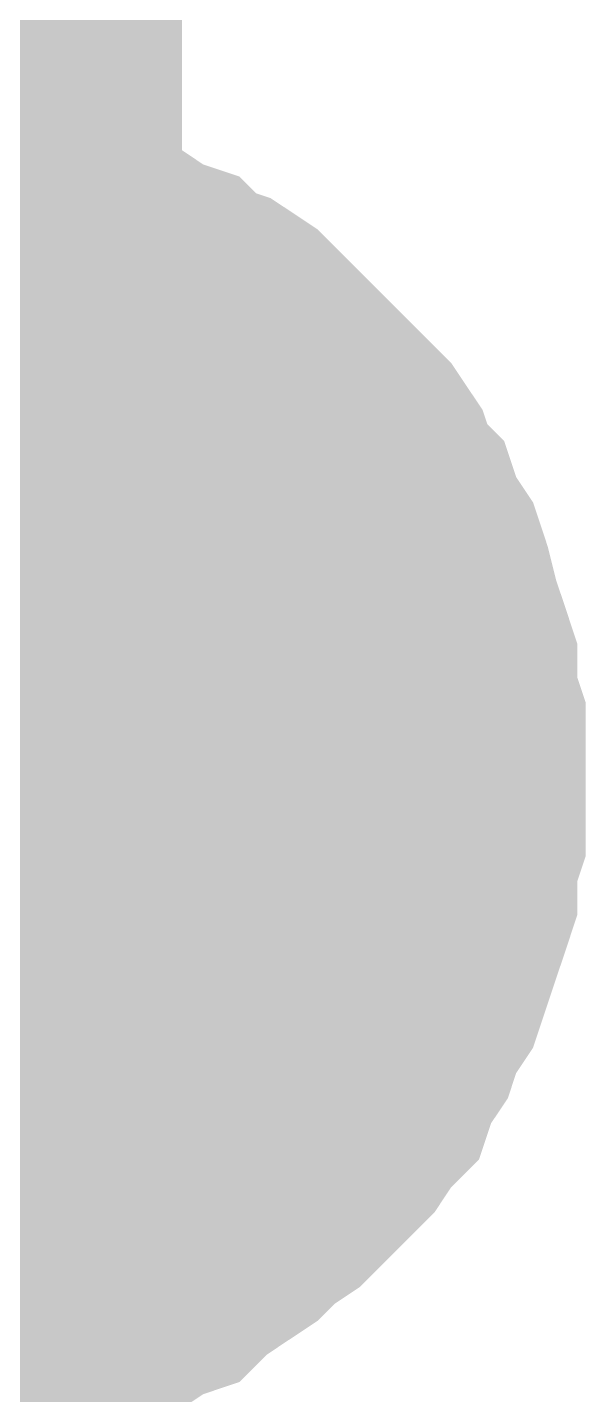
# Model space of a CAD drawing. Header units: inches. Extents: x 0 to 841, y 0 to 594.
# Drawn here: x 285.181 to 285.925, y 396.672 to 398.497 of the extents above; entities that cross this region are included whole.
import ezdxf

# ---------------------------------------------------------------- set-up
doc = ezdxf.new("R2010")
doc.units = ezdxf.units.IN
doc.layers.add('Sheet', color=255, linetype='Continuous')

msp = doc.modelspace()

# ---------------------------------------------------------------- linework, layer by layer
at = {"layer": 'Sheet'}
for points in [[(285.012, 407.4991, 0.7493, 0.7493, 0), (285.012, 397.4935, 0.7493, 0.7493, 0), (285.012, 392.4964, 0.7493, 0.7493, 0), (285.012, 392.4964, 0.7493, 0.7493, 0)], [(285.012, 398.2571, 0.2997, 0.2997, 0), (285.057, 398.2571, 0.2997, 0.2997, 0), (285.0906, 398.2571, 0.2997, 0.2997, 0), (285.1243, 398.2459, 0.2997, 0.2997, 0), (285.1692, 398.2459, 0.2997, 0.2997, 0), (285.2029, 398.2347, 0.2997, 0.2997, 0), (285.2366, 398.2235, 0.2997, 0.2997, 0), (285.2815, 398.2122, 0.2997, 0.2997, 0), (285.3152, 398.201, 0.2997, 0.2997, 0), (285.3489, 398.1785, 0.2997, 0.2997, 0), (285.3826, 398.1673, 0.2997, 0.2997, 0), (285.4051, 398.1449, 0.2997, 0.2997, 0), (285.4387, 398.1336, 0.2997, 0.2997, 0), (285.4724, 398.1112, 0.2997, 0.2997, 0), (285.4949, 398.0887, 0.2997, 0.2997, 0), (285.5286, 398.055, 0.2997, 0.2997, 0), (285.551, 398.0326, 0.2997, 0.2997, 0), (285.5735, 398.0101, 0.2997, 0.2997, 0), (285.6072, 397.9764, 0.2997, 0.2997, 0), (285.6296, 397.9539, 0.2997, 0.2997, 0), (285.6521, 397.9203, 0.2997, 0.2997, 0), (285.6633, 397.8866, 0.2997, 0.2997, 0), (285.6858, 397.8641, 0.2997, 0.2997, 0), (285.697, 397.8304, 0.2997, 0.2997, 0), (285.7195, 397.7967, 0.2997, 0.2997, 0), (285.7307, 397.763, 0.2997, 0.2997, 0), (285.7419, 397.7181, 0.2997, 0.2997, 0), (285.7532, 397.6844, 0.2997, 0.2997, 0), (285.7644, 397.6507, 0.2997, 0.2997, 0), (285.7644, 397.6058, 0.2997, 0.2997, 0), (285.7756, 397.5721, 0.2997, 0.2997, 0), (285.7756, 397.5385, 0.2997, 0.2997, 0), (285.7756, 397.4935, 0.2997, 0.2997, 0)], [(285.012, 398.2571, 0.2997, 0.2997, 0), (285.057, 398.2571, 0.2997, 0.2997, 0), (285.0906, 398.2571, 0.2997, 0.2997, 0), (285.1243, 398.2459, 0.2997, 0.2997, 0), (285.1692, 398.2459, 0.2997, 0.2997, 0), (285.2029, 398.2347, 0.2997, 0.2997, 0), (285.2366, 398.2235, 0.2997, 0.2997, 0), (285.2815, 398.2122, 0.2997, 0.2997, 0), (285.3152, 398.201, 0.2997, 0.2997, 0), (285.3489, 398.1785, 0.2997, 0.2997, 0), (285.3826, 398.1673, 0.2997, 0.2997, 0), (285.4051, 398.1449, 0.2997, 0.2997, 0), (285.4387, 398.1336, 0.2997, 0.2997, 0), (285.4724, 398.1112, 0.2997, 0.2997, 0), (285.4949, 398.0887, 0.2997, 0.2997, 0), (285.5286, 398.055, 0.2997, 0.2997, 0), (285.551, 398.0326, 0.2997, 0.2997, 0), (285.5735, 398.0101, 0.2997, 0.2997, 0), (285.6072, 397.9764, 0.2997, 0.2997, 0), (285.6296, 397.9539, 0.2997, 0.2997, 0), (285.6521, 397.9203, 0.2997, 0.2997, 0), (285.6633, 397.8866, 0.2997, 0.2997, 0), (285.6858, 397.8641, 0.2997, 0.2997, 0), (285.697, 397.8304, 0.2997, 0.2997, 0), (285.7195, 397.7967, 0.2997, 0.2997, 0), (285.7307, 397.763, 0.2997, 0.2997, 0), (285.7419, 397.7181, 0.2997, 0.2997, 0), (285.7532, 397.6844, 0.2997, 0.2997, 0), (285.7644, 397.6507, 0.2997, 0.2997, 0), (285.7644, 397.6058, 0.2997, 0.2997, 0), (285.7756, 397.5721, 0.2997, 0.2997, 0), (285.7756, 397.5385, 0.2997, 0.2997, 0), (285.7756, 397.4935, 0.2997, 0.2997, 0)], [(285.012, 398.2571, 0.2997, 0.2997, 0), (285.057, 398.2571, 0.2997, 0.2997, 0), (285.0906, 398.2571, 0.2997, 0.2997, 0), (285.1243, 398.2459, 0.2997, 0.2997, 0), (285.1692, 398.2459, 0.2997, 0.2997, 0), (285.2029, 398.2347, 0.2997, 0.2997, 0), (285.2366, 398.2235, 0.2997, 0.2997, 0), (285.2815, 398.2122, 0.2997, 0.2997, 0), (285.3152, 398.201, 0.2997, 0.2997, 0), (285.3489, 398.1785, 0.2997, 0.2997, 0), (285.3826, 398.1673, 0.2997, 0.2997, 0), (285.4051, 398.1449, 0.2997, 0.2997, 0), (285.4387, 398.1336, 0.2997, 0.2997, 0), (285.4724, 398.1112, 0.2997, 0.2997, 0), (285.4949, 398.0887, 0.2997, 0.2997, 0), (285.5286, 398.055, 0.2997, 0.2997, 0), (285.551, 398.0326, 0.2997, 0.2997, 0), (285.5735, 398.0101, 0.2997, 0.2997, 0), (285.6072, 397.9764, 0.2997, 0.2997, 0), (285.6296, 397.9539, 0.2997, 0.2997, 0), (285.6521, 397.9203, 0.2997, 0.2997, 0), (285.6633, 397.8866, 0.2997, 0.2997, 0), (285.6858, 397.8641, 0.2997, 0.2997, 0), (285.697, 397.8304, 0.2997, 0.2997, 0), (285.7195, 397.7967, 0.2997, 0.2997, 0), (285.7307, 397.763, 0.2997, 0.2997, 0), (285.7419, 397.7181, 0.2997, 0.2997, 0), (285.7532, 397.6844, 0.2997, 0.2997, 0), (285.7644, 397.6507, 0.2997, 0.2997, 0), (285.7644, 397.6058, 0.2997, 0.2997, 0), (285.7756, 397.5721, 0.2997, 0.2997, 0), (285.7756, 397.5385, 0.2997, 0.2997, 0), (285.7756, 397.4935, 0.2997, 0.2997, 0)], [(285.1243, 398.2459, 0.0991, 0.0991, 0), (285.1692, 398.2459, 0.0991, 0.0991, 0), (285.2029, 398.2347, 0.0991, 0.0991, 0), (285.2366, 398.2235, 0.0991, 0.0991, 0), (285.2815, 398.2122, 0.0991, 0.0991, 0), (285.3152, 398.201, 0.0991, 0.0991, 0), (285.3489, 398.1785, 0.0991, 0.0991, 0), (285.3826, 398.1673, 0.0991, 0.0991, 0), (285.4051, 398.1449, 0.0991, 0.0991, 0), (285.4387, 398.1336, 0.0991, 0.0991, 0), (285.4724, 398.1112, 0.0991, 0.0991, 0), (285.4949, 398.0887, 0.0991, 0.0991, 0), (285.5286, 398.055, 0.0991, 0.0991, 0), (285.551, 398.0326, 0.0991, 0.0991, 0), (285.5735, 398.0101, 0.0991, 0.0991, 0), (285.6072, 397.9764, 0.0991, 0.0991, 0), (285.6296, 397.9539, 0.0991, 0.0991, 0), (285.6521, 397.9203, 0.0991, 0.0991, 0), (285.6633, 397.8866, 0.0991, 0.0991, 0), (285.6858, 397.8641, 0.0991, 0.0991, 0), (285.697, 397.8304, 0.0991, 0.0991, 0), (285.7195, 397.7967, 0.0991, 0.0991, 0), (285.7307, 397.763, 0.0991, 0.0991, 0), (285.7419, 397.7181, 0.0991, 0.0991, 0), (285.7532, 397.6844, 0.0991, 0.0991, 0), (285.7644, 397.6507, 0.0991, 0.0991, 0), (285.7644, 397.6058, 0.0991, 0.0991, 0), (285.7756, 397.5721, 0.0991, 0.0991, 0), (285.7756, 397.5385, 0.0991, 0.0991, 0), (285.7756, 397.4935, 0.0991, 0.0991, 0)], [(285.1243, 398.2459, 0.0991, 0.0991, 0), (285.1692, 398.2459, 0.0991, 0.0991, 0), (285.2029, 398.2347, 0.0991, 0.0991, 0), (285.2366, 398.2235, 0.0991, 0.0991, 0), (285.2815, 398.2122, 0.0991, 0.0991, 0), (285.3152, 398.201, 0.0991, 0.0991, 0), (285.3489, 398.1785, 0.0991, 0.0991, 0), (285.3826, 398.1673, 0.0991, 0.0991, 0), (285.4051, 398.1449, 0.0991, 0.0991, 0), (285.4387, 398.1336, 0.0991, 0.0991, 0), (285.4724, 398.1112, 0.0991, 0.0991, 0), (285.4949, 398.0887, 0.0991, 0.0991, 0), (285.5286, 398.055, 0.0991, 0.0991, 0), (285.551, 398.0326, 0.0991, 0.0991, 0), (285.5735, 398.0101, 0.0991, 0.0991, 0), (285.6072, 397.9764, 0.0991, 0.0991, 0), (285.6296, 397.9539, 0.0991, 0.0991, 0), (285.6521, 397.9203, 0.0991, 0.0991, 0), (285.6633, 397.8866, 0.0991, 0.0991, 0), (285.6858, 397.8641, 0.0991, 0.0991, 0), (285.697, 397.8304, 0.0991, 0.0991, 0), (285.7195, 397.7967, 0.0991, 0.0991, 0), (285.7307, 397.763, 0.0991, 0.0991, 0), (285.7419, 397.7181, 0.0991, 0.0991, 0), (285.7532, 397.6844, 0.0991, 0.0991, 0), (285.7644, 397.6507, 0.0991, 0.0991, 0), (285.7644, 397.6058, 0.0991, 0.0991, 0), (285.7756, 397.5721, 0.0991, 0.0991, 0), (285.7756, 397.5385, 0.0991, 0.0991, 0), (285.7756, 397.4935, 0.0991, 0.0991, 0)], [(285.1243, 398.2459, 0.0991, 0.0991, 0), (285.1692, 398.2459, 0.0991, 0.0991, 0), (285.2029, 398.2347, 0.0991, 0.0991, 0), (285.2366, 398.2235, 0.0991, 0.0991, 0), (285.2815, 398.2122, 0.0991, 0.0991, 0), (285.3152, 398.201, 0.0991, 0.0991, 0), (285.3489, 398.1785, 0.0991, 0.0991, 0), (285.3826, 398.1673, 0.0991, 0.0991, 0), (285.4051, 398.1449, 0.0991, 0.0991, 0), (285.4387, 398.1336, 0.0991, 0.0991, 0), (285.4724, 398.1112, 0.0991, 0.0991, 0), (285.4949, 398.0887, 0.0991, 0.0991, 0), (285.5286, 398.055, 0.0991, 0.0991, 0), (285.551, 398.0326, 0.0991, 0.0991, 0), (285.5735, 398.0101, 0.0991, 0.0991, 0), (285.6072, 397.9764, 0.0991, 0.0991, 0), (285.6296, 397.9539, 0.0991, 0.0991, 0), (285.6521, 397.9203, 0.0991, 0.0991, 0), (285.6633, 397.8866, 0.0991, 0.0991, 0), (285.6858, 397.8641, 0.0991, 0.0991, 0), (285.697, 397.8304, 0.0991, 0.0991, 0), (285.7195, 397.7967, 0.0991, 0.0991, 0), (285.7307, 397.763, 0.0991, 0.0991, 0), (285.7419, 397.7181, 0.0991, 0.0991, 0), (285.7532, 397.6844, 0.0991, 0.0991, 0), (285.7644, 397.6507, 0.0991, 0.0991, 0), (285.7644, 397.6058, 0.0991, 0.0991, 0), (285.7756, 397.5721, 0.0991, 0.0991, 0), (285.7756, 397.5385, 0.0991, 0.0991, 0), (285.7756, 397.4935, 0.0991, 0.0991, 0)], [(285.012, 397.9989, 0.2997, 0.2997, 0), (285.0345, 397.9989, 0.2997, 0.2997, 0), (285.0682, 397.9989, 0.2997, 0.2997, 0), (285.0906, 397.9876, 0.2997, 0.2997, 0), (285.1131, 397.9876, 0.2997, 0.2997, 0), (285.1356, 397.9876, 0.2997, 0.2997, 0), (285.158, 397.9764, 0.2997, 0.2997, 0), (285.1917, 397.9652, 0.2997, 0.2997, 0), (285.2142, 397.9539, 0.2997, 0.2997, 0), (285.2366, 397.9539, 0.2997, 0.2997, 0), (285.2591, 397.9427, 0.2997, 0.2997, 0), (285.2703, 397.9315, 0.2997, 0.2997, 0), (285.2928, 397.909, 0.2997, 0.2997, 0), (285.3152, 397.8978, 0.2997, 0.2997, 0), (285.3377, 397.8866, 0.2997, 0.2997, 0), (285.3489, 397.8641, 0.2997, 0.2997, 0), (285.3714, 397.8529, 0.2997, 0.2997, 0), (285.3826, 397.8304, 0.2997, 0.2997, 0), (285.4051, 397.8192, 0.2997, 0.2997, 0), (285.4163, 397.7967, 0.2997, 0.2997, 0), (285.4275, 397.7743, 0.2997, 0.2997, 0), (285.45, 397.7518, 0.2997, 0.2997, 0), (285.4612, 397.7406, 0.2997, 0.2997, 0), (285.4724, 397.7181, 0.2997, 0.2997, 0), (285.4724, 397.6957, 0.2997, 0.2997, 0), (285.4837, 397.6732, 0.2997, 0.2997, 0), (285.4949, 397.6395, 0.2997, 0.2997, 0), (285.5061, 397.6171, 0.2997, 0.2997, 0), (285.5061, 397.5946, 0.2997, 0.2997, 0), (285.5061, 397.5721, 0.2997, 0.2997, 0), (285.5173, 397.5497, 0.2997, 0.2997, 0), (285.5173, 397.516, 0.2997, 0.2997, 0), (285.5173, 397.4935, 0.2997, 0.2997, 0)], [(285.012, 397.9989, 0.2997, 0.2997, 0), (285.0345, 397.9989, 0.2997, 0.2997, 0), (285.0682, 397.9989, 0.2997, 0.2997, 0), (285.0906, 397.9876, 0.2997, 0.2997, 0), (285.1131, 397.9876, 0.2997, 0.2997, 0), (285.1356, 397.9876, 0.2997, 0.2997, 0), (285.158, 397.9764, 0.2997, 0.2997, 0), (285.1917, 397.9652, 0.2997, 0.2997, 0), (285.2142, 397.9539, 0.2997, 0.2997, 0), (285.2366, 397.9539, 0.2997, 0.2997, 0), (285.2591, 397.9427, 0.2997, 0.2997, 0), (285.2703, 397.9315, 0.2997, 0.2997, 0), (285.2928, 397.909, 0.2997, 0.2997, 0), (285.3152, 397.8978, 0.2997, 0.2997, 0), (285.3377, 397.8866, 0.2997, 0.2997, 0), (285.3489, 397.8641, 0.2997, 0.2997, 0), (285.3714, 397.8529, 0.2997, 0.2997, 0), (285.3826, 397.8304, 0.2997, 0.2997, 0), (285.4051, 397.8192, 0.2997, 0.2997, 0), (285.4163, 397.7967, 0.2997, 0.2997, 0), (285.4275, 397.7743, 0.2997, 0.2997, 0), (285.45, 397.7518, 0.2997, 0.2997, 0), (285.4612, 397.7406, 0.2997, 0.2997, 0), (285.4724, 397.7181, 0.2997, 0.2997, 0), (285.4724, 397.6957, 0.2997, 0.2997, 0), (285.4837, 397.6732, 0.2997, 0.2997, 0), (285.4949, 397.6395, 0.2997, 0.2997, 0), (285.5061, 397.6171, 0.2997, 0.2997, 0), (285.5061, 397.5946, 0.2997, 0.2997, 0), (285.5061, 397.5721, 0.2997, 0.2997, 0), (285.5173, 397.5497, 0.2997, 0.2997, 0), (285.5173, 397.516, 0.2997, 0.2997, 0), (285.5173, 397.4935, 0.2997, 0.2997, 0)], [(285.1131, 397.9876, 0.0991, 0.0991, 0), (285.1356, 397.9876, 0.0991, 0.0991, 0), (285.158, 397.9764, 0.0991, 0.0991, 0), (285.1917, 397.9652, 0.0991, 0.0991, 0), (285.2142, 397.9539, 0.0991, 0.0991, 0), (285.2366, 397.9539, 0.0991, 0.0991, 0), (285.2591, 397.9427, 0.0991, 0.0991, 0), (285.2703, 397.9315, 0.0991, 0.0991, 0), (285.2928, 397.909, 0.0991, 0.0991, 0), (285.3152, 397.8978, 0.0991, 0.0991, 0), (285.3377, 397.8866, 0.0991, 0.0991, 0), (285.3489, 397.8641, 0.0991, 0.0991, 0), (285.3714, 397.8529, 0.0991, 0.0991, 0), (285.3826, 397.8304, 0.0991, 0.0991, 0), (285.4051, 397.8192, 0.0991, 0.0991, 0), (285.4163, 397.7967, 0.0991, 0.0991, 0), (285.4275, 397.7743, 0.0991, 0.0991, 0), (285.45, 397.7518, 0.0991, 0.0991, 0), (285.4612, 397.7406, 0.0991, 0.0991, 0), (285.4724, 397.7181, 0.0991, 0.0991, 0), (285.4724, 397.6957, 0.0991, 0.0991, 0), (285.4837, 397.6732, 0.0991, 0.0991, 0), (285.4949, 397.6395, 0.0991, 0.0991, 0), (285.5061, 397.6171, 0.0991, 0.0991, 0), (285.5061, 397.5946, 0.0991, 0.0991, 0), (285.5061, 397.5721, 0.0991, 0.0991, 0), (285.5173, 397.5497, 0.0991, 0.0991, 0), (285.5173, 397.516, 0.0991, 0.0991, 0), (285.5173, 397.4935, 0.0991, 0.0991, 0)], [(285.1131, 397.9876, 0.0991, 0.0991, 0), (285.1356, 397.9876, 0.0991, 0.0991, 0), (285.158, 397.9764, 0.0991, 0.0991, 0), (285.1917, 397.9652, 0.0991, 0.0991, 0), (285.2142, 397.9539, 0.0991, 0.0991, 0), (285.2366, 397.9539, 0.0991, 0.0991, 0), (285.2591, 397.9427, 0.0991, 0.0991, 0), (285.2703, 397.9315, 0.0991, 0.0991, 0), (285.2928, 397.909, 0.0991, 0.0991, 0), (285.3152, 397.8978, 0.0991, 0.0991, 0), (285.3377, 397.8866, 0.0991, 0.0991, 0), (285.3489, 397.8641, 0.0991, 0.0991, 0), (285.3714, 397.8529, 0.0991, 0.0991, 0), (285.3826, 397.8304, 0.0991, 0.0991, 0), (285.4051, 397.8192, 0.0991, 0.0991, 0), (285.4163, 397.7967, 0.0991, 0.0991, 0), (285.4275, 397.7743, 0.0991, 0.0991, 0), (285.45, 397.7518, 0.0991, 0.0991, 0), (285.4612, 397.7406, 0.0991, 0.0991, 0), (285.4724, 397.7181, 0.0991, 0.0991, 0), (285.4724, 397.6957, 0.0991, 0.0991, 0), (285.4837, 397.6732, 0.0991, 0.0991, 0), (285.4949, 397.6395, 0.0991, 0.0991, 0), (285.5061, 397.6171, 0.0991, 0.0991, 0), (285.5061, 397.5946, 0.0991, 0.0991, 0), (285.5061, 397.5721, 0.0991, 0.0991, 0), (285.5173, 397.5497, 0.0991, 0.0991, 0), (285.5173, 397.516, 0.0991, 0.0991, 0), (285.5173, 397.4935, 0.0991, 0.0991, 0)], [(279.5099, 397.4935, 0.7493, 0.7493, 0), (285.012, 397.4935, 0.7493, 0.7493, 0)], [(285.7756, 397.4935, 0.2997, 0.2997, 0), (285.7756, 397.4598, 0.2997, 0.2997, 0), (285.7756, 397.4149, 0.2997, 0.2997, 0), (285.7644, 397.3812, 0.2997, 0.2997, 0), (285.7644, 397.3363, 0.2997, 0.2997, 0), (285.7532, 397.3026, 0.2997, 0.2997, 0), (285.7419, 397.2689, 0.2997, 0.2997, 0), (285.7307, 397.2353, 0.2997, 0.2997, 0), (285.7195, 397.2016, 0.2997, 0.2997, 0), (285.697, 397.1679, 0.2997, 0.2997, 0), (285.6858, 397.1342, 0.2997, 0.2997, 0), (285.6633, 397.1005, 0.2997, 0.2997, 0), (285.6521, 397.0668, 0.2997, 0.2997, 0), (285.6296, 397.0444, 0.2997, 0.2997, 0), (285.6072, 397.0107, 0.2997, 0.2997, 0), (285.5735, 396.977, 0.2997, 0.2997, 0), (285.551, 396.9545, 0.2997, 0.2997, 0), (285.5286, 396.9321, 0.2997, 0.2997, 0), (285.4949, 396.9096, 0.2997, 0.2997, 0), (285.4724, 396.8871, 0.2997, 0.2997, 0), (285.4387, 396.8647, 0.2997, 0.2997, 0), (285.4051, 396.8422, 0.2997, 0.2997, 0), (285.3826, 396.8198, 0.2997, 0.2997, 0), (285.3489, 396.8085, 0.2997, 0.2997, 0), (285.3152, 396.7861, 0.2997, 0.2997, 0), (285.2815, 396.7748, 0.2997, 0.2997, 0), (285.2366, 396.7636, 0.2997, 0.2997, 0), (285.2029, 396.7524, 0.2997, 0.2997, 0), (285.1692, 396.7412, 0.2997, 0.2997, 0), (285.1243, 396.7412, 0.2997, 0.2997, 0), (285.0906, 396.7299, 0.2997, 0.2997, 0), (285.057, 396.7299, 0.2997, 0.2997, 0), (285.012, 396.7299, 0.2997, 0.2997, 0)], [(285.7756, 397.4935, 0.2997, 0.2997, 0), (285.7756, 397.4598, 0.2997, 0.2997, 0), (285.7756, 397.4149, 0.2997, 0.2997, 0), (285.7644, 397.3812, 0.2997, 0.2997, 0), (285.7644, 397.3363, 0.2997, 0.2997, 0), (285.7532, 397.3026, 0.2997, 0.2997, 0), (285.7419, 397.2689, 0.2997, 0.2997, 0), (285.7307, 397.2353, 0.2997, 0.2997, 0), (285.7195, 397.2016, 0.2997, 0.2997, 0), (285.697, 397.1679, 0.2997, 0.2997, 0), (285.6858, 397.1342, 0.2997, 0.2997, 0), (285.6633, 397.1005, 0.2997, 0.2997, 0), (285.6521, 397.0668, 0.2997, 0.2997, 0), (285.6296, 397.0444, 0.2997, 0.2997, 0), (285.6072, 397.0107, 0.2997, 0.2997, 0), (285.5735, 396.977, 0.2997, 0.2997, 0), (285.551, 396.9545, 0.2997, 0.2997, 0), (285.5286, 396.9321, 0.2997, 0.2997, 0), (285.4949, 396.9096, 0.2997, 0.2997, 0), (285.4724, 396.8871, 0.2997, 0.2997, 0), (285.4387, 396.8647, 0.2997, 0.2997, 0), (285.4051, 396.8422, 0.2997, 0.2997, 0), (285.3826, 396.8198, 0.2997, 0.2997, 0), (285.3489, 396.8085, 0.2997, 0.2997, 0), (285.3152, 396.7861, 0.2997, 0.2997, 0), (285.2815, 396.7748, 0.2997, 0.2997, 0), (285.2366, 396.7636, 0.2997, 0.2997, 0), (285.2029, 396.7524, 0.2997, 0.2997, 0), (285.1692, 396.7412, 0.2997, 0.2997, 0), (285.1243, 396.7412, 0.2997, 0.2997, 0), (285.0906, 396.7299, 0.2997, 0.2997, 0), (285.057, 396.7299, 0.2997, 0.2997, 0), (285.012, 396.7299, 0.2997, 0.2997, 0)], [(285.7756, 397.4935, 0.2997, 0.2997, 0), (285.7756, 397.4598, 0.2997, 0.2997, 0), (285.7756, 397.4149, 0.2997, 0.2997, 0), (285.7644, 397.3812, 0.2997, 0.2997, 0), (285.7644, 397.3363, 0.2997, 0.2997, 0), (285.7532, 397.3026, 0.2997, 0.2997, 0), (285.7419, 397.2689, 0.2997, 0.2997, 0), (285.7307, 397.2353, 0.2997, 0.2997, 0), (285.7195, 397.2016, 0.2997, 0.2997, 0), (285.697, 397.1679, 0.2997, 0.2997, 0), (285.6858, 397.1342, 0.2997, 0.2997, 0), (285.6633, 397.1005, 0.2997, 0.2997, 0), (285.6521, 397.0668, 0.2997, 0.2997, 0), (285.6296, 397.0444, 0.2997, 0.2997, 0), (285.6072, 397.0107, 0.2997, 0.2997, 0), (285.5735, 396.977, 0.2997, 0.2997, 0), (285.551, 396.9545, 0.2997, 0.2997, 0), (285.5286, 396.9321, 0.2997, 0.2997, 0), (285.4949, 396.9096, 0.2997, 0.2997, 0), (285.4724, 396.8871, 0.2997, 0.2997, 0), (285.4387, 396.8647, 0.2997, 0.2997, 0), (285.4051, 396.8422, 0.2997, 0.2997, 0), (285.3826, 396.8198, 0.2997, 0.2997, 0), (285.3489, 396.8085, 0.2997, 0.2997, 0), (285.3152, 396.7861, 0.2997, 0.2997, 0), (285.2815, 396.7748, 0.2997, 0.2997, 0), (285.2366, 396.7636, 0.2997, 0.2997, 0), (285.2029, 396.7524, 0.2997, 0.2997, 0), (285.1692, 396.7412, 0.2997, 0.2997, 0), (285.1243, 396.7412, 0.2997, 0.2997, 0), (285.0906, 396.7299, 0.2997, 0.2997, 0), (285.057, 396.7299, 0.2997, 0.2997, 0), (285.012, 396.7299, 0.2997, 0.2997, 0)], [(285.5173, 397.4935, 0.2997, 0.2997, 0), (285.5173, 397.4711, 0.2997, 0.2997, 0), (285.5173, 397.4374, 0.2997, 0.2997, 0), (285.5061, 397.4149, 0.2997, 0.2997, 0), (285.5061, 397.3925, 0.2997, 0.2997, 0), (285.5061, 397.37, 0.2997, 0.2997, 0), (285.4949, 397.3476, 0.2997, 0.2997, 0), (285.4837, 397.3139, 0.2997, 0.2997, 0), (285.4724, 397.2914, 0.2997, 0.2997, 0), (285.4724, 397.2689, 0.2997, 0.2997, 0), (285.4612, 397.2465, 0.2997, 0.2997, 0), (285.45, 397.2353, 0.2997, 0.2997, 0), (285.4275, 397.2128, 0.2997, 0.2997, 0), (285.4163, 397.1903, 0.2997, 0.2997, 0), (285.4051, 397.1679, 0.2997, 0.2997, 0), (285.3826, 397.1566, 0.2997, 0.2997, 0), (285.3714, 397.1342, 0.2997, 0.2997, 0), (285.3489, 397.123, 0.2997, 0.2997, 0), (285.3377, 397.1005, 0.2997, 0.2997, 0), (285.3152, 397.0893, 0.2997, 0.2997, 0), (285.2928, 397.078, 0.2997, 0.2997, 0), (285.2703, 397.0556, 0.2997, 0.2997, 0), (285.2591, 397.0444, 0.2997, 0.2997, 0), (285.2366, 397.0331, 0.2997, 0.2997, 0), (285.2142, 397.0331, 0.2997, 0.2997, 0), (285.1917, 397.0219, 0.2997, 0.2997, 0), (285.158, 397.0107, 0.2997, 0.2997, 0), (285.1356, 396.9994, 0.2997, 0.2997, 0), (285.1131, 396.9994, 0.2997, 0.2997, 0), (285.0906, 396.9994, 0.2997, 0.2997, 0), (285.0682, 396.9882, 0.2997, 0.2997, 0), (285.0345, 396.9882, 0.2997, 0.2997, 0), (285.012, 396.9882, 0.2997, 0.2997, 0)], [(285.5173, 397.4935, 0.2997, 0.2997, 0), (285.5173, 397.4711, 0.2997, 0.2997, 0), (285.5173, 397.4374, 0.2997, 0.2997, 0), (285.5061, 397.4149, 0.2997, 0.2997, 0), (285.5061, 397.3925, 0.2997, 0.2997, 0), (285.5061, 397.37, 0.2997, 0.2997, 0), (285.4949, 397.3476, 0.2997, 0.2997, 0), (285.4837, 397.3139, 0.2997, 0.2997, 0), (285.4724, 397.2914, 0.2997, 0.2997, 0), (285.4724, 397.2689, 0.2997, 0.2997, 0), (285.4612, 397.2465, 0.2997, 0.2997, 0), (285.45, 397.2353, 0.2997, 0.2997, 0), (285.4275, 397.2128, 0.2997, 0.2997, 0), (285.4163, 397.1903, 0.2997, 0.2997, 0), (285.4051, 397.1679, 0.2997, 0.2997, 0), (285.3826, 397.1566, 0.2997, 0.2997, 0), (285.3714, 397.1342, 0.2997, 0.2997, 0), (285.3489, 397.123, 0.2997, 0.2997, 0), (285.3377, 397.1005, 0.2997, 0.2997, 0), (285.3152, 397.0893, 0.2997, 0.2997, 0), (285.2928, 397.078, 0.2997, 0.2997, 0), (285.2703, 397.0556, 0.2997, 0.2997, 0), (285.2591, 397.0444, 0.2997, 0.2997, 0), (285.2366, 397.0331, 0.2997, 0.2997, 0), (285.2142, 397.0331, 0.2997, 0.2997, 0), (285.1917, 397.0219, 0.2997, 0.2997, 0), (285.158, 397.0107, 0.2997, 0.2997, 0), (285.1356, 396.9994, 0.2997, 0.2997, 0), (285.1131, 396.9994, 0.2997, 0.2997, 0), (285.0906, 396.9994, 0.2997, 0.2997, 0), (285.0682, 396.9882, 0.2997, 0.2997, 0), (285.0345, 396.9882, 0.2997, 0.2997, 0), (285.012, 396.9882, 0.2997, 0.2997, 0)], [(285.5173, 397.4935, 0.2997, 0.2997, 0), (285.5173, 397.4935, 0.2997, 0.2997, 0), (285.5173, 397.4935, 0.2997, 0.2997, 0), (285.5173, 397.4935, 0.2997, 0.2997, 0), (285.5173, 397.4935, 0.2997, 0.2997, 0), (285.5173, 397.4935, 0.2997, 0.2997, 0), (285.5173, 397.4935, 0.2997, 0.2997, 0), (285.5173, 397.4935, 0.2997, 0.2997, 0), (285.5173, 397.4935, 0.2997, 0.2997, 0), (285.5173, 397.4935, 0.2997, 0.2997, 0), (285.5173, 397.4935, 0.2997, 0.2997, 0), (285.5173, 397.4935, 0.2997, 0.2997, 0), (285.5173, 397.4935, 0.2997, 0.2997, 0), (285.5173, 397.4935, 0.2997, 0.2997, 0), (285.5173, 397.4935, 0.2997, 0.2997, 0), (285.5173, 397.4935, 0.2997, 0.2997, 0), (285.5173, 397.4935, 0.2997, 0.2997, 0), (285.5173, 397.4935, 0.2997, 0.2997, 0), (285.5173, 397.4935, 0.2997, 0.2997, 0), (285.5173, 397.4935, 0.2997, 0.2997, 0), (285.5173, 397.4935, 0.2997, 0.2997, 0), (285.5173, 397.4935, 0.2997, 0.2997, 0), (285.5173, 397.4935, 0.2997, 0.2997, 0), (285.5173, 397.4935, 0.2997, 0.2997, 0), (285.5173, 397.4935, 0.2997, 0.2997, 0), (285.5173, 397.4935, 0.2997, 0.2997, 0), (285.5173, 397.4935, 0.2997, 0.2997, 0), (285.5173, 397.4935, 0.2997, 0.2997, 0), (285.5173, 397.4935, 0.2997, 0.2997, 0), (285.5173, 397.4935, 0.2997, 0.2997, 0), (285.5173, 397.4935, 0.2997, 0.2997, 0), (285.5173, 397.4935, 0.2997, 0.2997, 0), (285.5173, 397.4935, 0.2997, 0.2997, 0)], [(285.5173, 397.4935, 0.2997, 0.2997, 0), (285.5173, 397.4935, 0.2997, 0.2997, 0)], [(285.5173, 397.4935, 0.2997, 0.2997, 0), (285.5173, 397.4935, 0.2997, 0.2997, 0), (285.5173, 397.4935, 0.2997, 0.2997, 0), (285.5173, 397.4935, 0.2997, 0.2997, 0), (285.5173, 397.4935, 0.2997, 0.2997, 0), (285.5173, 397.4935, 0.2997, 0.2997, 0), (285.5173, 397.4935, 0.2997, 0.2997, 0), (285.5173, 397.4935, 0.2997, 0.2997, 0), (285.5173, 397.4935, 0.2997, 0.2997, 0), (285.5173, 397.4935, 0.2997, 0.2997, 0), (285.5173, 397.4935, 0.2997, 0.2997, 0), (285.5173, 397.4935, 0.2997, 0.2997, 0), (285.5173, 397.4935, 0.2997, 0.2997, 0), (285.5173, 397.4935, 0.2997, 0.2997, 0), (285.5173, 397.4935, 0.2997, 0.2997, 0), (285.5173, 397.4935, 0.2997, 0.2997, 0), (285.5173, 397.4935, 0.2997, 0.2997, 0), (285.5173, 397.4935, 0.2997, 0.2997, 0), (285.5173, 397.4935, 0.2997, 0.2997, 0), (285.5173, 397.4935, 0.2997, 0.2997, 0), (285.5173, 397.4935, 0.2997, 0.2997, 0), (285.5173, 397.4935, 0.2997, 0.2997, 0), (285.5173, 397.4935, 0.2997, 0.2997, 0), (285.5173, 397.4935, 0.2997, 0.2997, 0), (285.5173, 397.4935, 0.2997, 0.2997, 0), (285.5173, 397.4935, 0.2997, 0.2997, 0), (285.5173, 397.4935, 0.2997, 0.2997, 0), (285.5173, 397.4935, 0.2997, 0.2997, 0), (285.5173, 397.4935, 0.2997, 0.2997, 0), (285.5173, 397.4935, 0.2997, 0.2997, 0), (285.5173, 397.4935, 0.2997, 0.2997, 0), (285.5173, 397.4935, 0.2997, 0.2997, 0), (285.5173, 397.4935, 0.2997, 0.2997, 0)], [(285.5173, 397.4935, 0.2997, 0.2997, 0), (285.5173, 397.4935, 0.2997, 0.2997, 0)], [(285.7756, 397.4935, 0.2997, 0.2997, 0), (285.7756, 397.4935, 0.2997, 0.2997, 0), (285.7756, 397.4935, 0.2997, 0.2997, 0), (285.7756, 397.4935, 0.2997, 0.2997, 0), (285.7756, 397.4935, 0.2997, 0.2997, 0), (285.7756, 397.4935, 0.2997, 0.2997, 0), (285.7756, 397.4935, 0.2997, 0.2997, 0), (285.7756, 397.4935, 0.2997, 0.2997, 0), (285.7756, 397.4935, 0.2997, 0.2997, 0), (285.7756, 397.4935, 0.2997, 0.2997, 0), (285.7756, 397.4935, 0.2997, 0.2997, 0), (285.7756, 397.4935, 0.2997, 0.2997, 0), (285.7756, 397.4935, 0.2997, 0.2997, 0), (285.7756, 397.4935, 0.2997, 0.2997, 0), (285.7756, 397.4935, 0.2997, 0.2997, 0), (285.7756, 397.4935, 0.2997, 0.2997, 0), (285.7756, 397.4935, 0.2997, 0.2997, 0), (285.7756, 397.4935, 0.2997, 0.2997, 0), (285.7756, 397.4935, 0.2997, 0.2997, 0), (285.7756, 397.4935, 0.2997, 0.2997, 0), (285.7756, 397.4935, 0.2997, 0.2997, 0), (285.7756, 397.4935, 0.2997, 0.2997, 0), (285.7756, 397.4935, 0.2997, 0.2997, 0), (285.7756, 397.4935, 0.2997, 0.2997, 0), (285.7756, 397.4935, 0.2997, 0.2997, 0), (285.7756, 397.4935, 0.2997, 0.2997, 0), (285.7756, 397.4935, 0.2997, 0.2997, 0), (285.7756, 397.4935, 0.2997, 0.2997, 0), (285.7756, 397.4935, 0.2997, 0.2997, 0), (285.7756, 397.4935, 0.2997, 0.2997, 0), (285.7756, 397.4935, 0.2997, 0.2997, 0), (285.7756, 397.4935, 0.2997, 0.2997, 0), (285.7756, 397.4935, 0.2997, 0.2997, 0)], [(285.7756, 397.4935, 0.2997, 0.2997, 0), (285.7756, 397.4935, 0.2997, 0.2997, 0)], [(285.7756, 397.4935, 0.2997, 0.2997, 0), (285.7756, 397.4935, 0.2997, 0.2997, 0), (285.7756, 397.4935, 0.2997, 0.2997, 0), (285.7756, 397.4935, 0.2997, 0.2997, 0), (285.7756, 397.4935, 0.2997, 0.2997, 0), (285.7756, 397.4935, 0.2997, 0.2997, 0), (285.7756, 397.4935, 0.2997, 0.2997, 0), (285.7756, 397.4935, 0.2997, 0.2997, 0), (285.7756, 397.4935, 0.2997, 0.2997, 0), (285.7756, 397.4935, 0.2997, 0.2997, 0), (285.7756, 397.4935, 0.2997, 0.2997, 0), (285.7756, 397.4935, 0.2997, 0.2997, 0), (285.7756, 397.4935, 0.2997, 0.2997, 0), (285.7756, 397.4935, 0.2997, 0.2997, 0), (285.7756, 397.4935, 0.2997, 0.2997, 0), (285.7756, 397.4935, 0.2997, 0.2997, 0), (285.7756, 397.4935, 0.2997, 0.2997, 0), (285.7756, 397.4935, 0.2997, 0.2997, 0), (285.7756, 397.4935, 0.2997, 0.2997, 0), (285.7756, 397.4935, 0.2997, 0.2997, 0), (285.7756, 397.4935, 0.2997, 0.2997, 0), (285.7756, 397.4935, 0.2997, 0.2997, 0), (285.7756, 397.4935, 0.2997, 0.2997, 0), (285.7756, 397.4935, 0.2997, 0.2997, 0), (285.7756, 397.4935, 0.2997, 0.2997, 0), (285.7756, 397.4935, 0.2997, 0.2997, 0), (285.7756, 397.4935, 0.2997, 0.2997, 0), (285.7756, 397.4935, 0.2997, 0.2997, 0), (285.7756, 397.4935, 0.2997, 0.2997, 0), (285.7756, 397.4935, 0.2997, 0.2997, 0), (285.7756, 397.4935, 0.2997, 0.2997, 0), (285.7756, 397.4935, 0.2997, 0.2997, 0), (285.7756, 397.4935, 0.2997, 0.2997, 0)], [(285.7756, 397.4935, 0.2997, 0.2997, 0), (285.7756, 397.4935, 0.2997, 0.2997, 0)], [(285.7756, 397.4935, 0.2997, 0.2997, 0), (285.7756, 397.4935, 0.2997, 0.2997, 0), (285.7756, 397.4935, 0.2997, 0.2997, 0), (285.7756, 397.4935, 0.2997, 0.2997, 0), (285.7756, 397.4935, 0.2997, 0.2997, 0), (285.7756, 397.4935, 0.2997, 0.2997, 0), (285.7756, 397.4935, 0.2997, 0.2997, 0), (285.7756, 397.4935, 0.2997, 0.2997, 0), (285.7756, 397.4935, 0.2997, 0.2997, 0), (285.7756, 397.4935, 0.2997, 0.2997, 0), (285.7756, 397.4935, 0.2997, 0.2997, 0), (285.7756, 397.4935, 0.2997, 0.2997, 0), (285.7756, 397.4935, 0.2997, 0.2997, 0), (285.7756, 397.4935, 0.2997, 0.2997, 0), (285.7756, 397.4935, 0.2997, 0.2997, 0), (285.7756, 397.4935, 0.2997, 0.2997, 0), (285.7756, 397.4935, 0.2997, 0.2997, 0), (285.7756, 397.4935, 0.2997, 0.2997, 0), (285.7756, 397.4935, 0.2997, 0.2997, 0), (285.7756, 397.4935, 0.2997, 0.2997, 0), (285.7756, 397.4935, 0.2997, 0.2997, 0), (285.7756, 397.4935, 0.2997, 0.2997, 0), (285.7756, 397.4935, 0.2997, 0.2997, 0), (285.7756, 397.4935, 0.2997, 0.2997, 0), (285.7756, 397.4935, 0.2997, 0.2997, 0), (285.7756, 397.4935, 0.2997, 0.2997, 0), (285.7756, 397.4935, 0.2997, 0.2997, 0), (285.7756, 397.4935, 0.2997, 0.2997, 0), (285.7756, 397.4935, 0.2997, 0.2997, 0), (285.7756, 397.4935, 0.2997, 0.2997, 0), (285.7756, 397.4935, 0.2997, 0.2997, 0), (285.7756, 397.4935, 0.2997, 0.2997, 0), (285.7756, 397.4935, 0.2997, 0.2997, 0)], [(285.7756, 397.4935, 0.2997, 0.2997, 0), (285.7756, 397.4935, 0.2997, 0.2997, 0)], [(285.5173, 397.4935, 0.0991, 0.0991, 0), (285.5173, 397.4711, 0.0991, 0.0991, 0), (285.5173, 397.4374, 0.0991, 0.0991, 0), (285.5061, 397.4149, 0.0991, 0.0991, 0), (285.5061, 397.3925, 0.0991, 0.0991, 0), (285.5061, 397.37, 0.0991, 0.0991, 0), (285.4949, 397.3476, 0.0991, 0.0991, 0), (285.4837, 397.3139, 0.0991, 0.0991, 0), (285.4724, 397.2914, 0.0991, 0.0991, 0), (285.4724, 397.2689, 0.0991, 0.0991, 0), (285.4612, 397.2465, 0.0991, 0.0991, 0), (285.45, 397.2353, 0.0991, 0.0991, 0), (285.4275, 397.2128, 0.0991, 0.0991, 0), (285.4163, 397.1903, 0.0991, 0.0991, 0), (285.4051, 397.1679, 0.0991, 0.0991, 0), (285.3826, 397.1566, 0.0991, 0.0991, 0), (285.3714, 397.1342, 0.0991, 0.0991, 0), (285.3489, 397.123, 0.0991, 0.0991, 0), (285.3377, 397.1005, 0.0991, 0.0991, 0), (285.3152, 397.0893, 0.0991, 0.0991, 0), (285.2928, 397.078, 0.0991, 0.0991, 0), (285.2703, 397.0556, 0.0991, 0.0991, 0), (285.2591, 397.0444, 0.0991, 0.0991, 0), (285.2366, 397.0331, 0.0991, 0.0991, 0), (285.2142, 397.0331, 0.0991, 0.0991, 0), (285.1917, 397.0219, 0.0991, 0.0991, 0), (285.158, 397.0107, 0.0991, 0.0991, 0), (285.1356, 396.9994, 0.0991, 0.0991, 0), (285.1131, 396.9994, 0.0991, 0.0991, 0)], [(285.5173, 397.4935, 0.0991, 0.0991, 0), (285.5173, 397.4711, 0.0991, 0.0991, 0), (285.5173, 397.4374, 0.0991, 0.0991, 0), (285.5061, 397.4149, 0.0991, 0.0991, 0), (285.5061, 397.3925, 0.0991, 0.0991, 0), (285.5061, 397.37, 0.0991, 0.0991, 0), (285.4949, 397.3476, 0.0991, 0.0991, 0), (285.4837, 397.3139, 0.0991, 0.0991, 0), (285.4724, 397.2914, 0.0991, 0.0991, 0), (285.4724, 397.2689, 0.0991, 0.0991, 0), (285.4612, 397.2465, 0.0991, 0.0991, 0), (285.45, 397.2353, 0.0991, 0.0991, 0), (285.4275, 397.2128, 0.0991, 0.0991, 0), (285.4163, 397.1903, 0.0991, 0.0991, 0), (285.4051, 397.1679, 0.0991, 0.0991, 0), (285.3826, 397.1566, 0.0991, 0.0991, 0), (285.3714, 397.1342, 0.0991, 0.0991, 0), (285.3489, 397.123, 0.0991, 0.0991, 0), (285.3377, 397.1005, 0.0991, 0.0991, 0), (285.3152, 397.0893, 0.0991, 0.0991, 0), (285.2928, 397.078, 0.0991, 0.0991, 0), (285.2703, 397.0556, 0.0991, 0.0991, 0), (285.2591, 397.0444, 0.0991, 0.0991, 0), (285.2366, 397.0331, 0.0991, 0.0991, 0), (285.2142, 397.0331, 0.0991, 0.0991, 0), (285.1917, 397.0219, 0.0991, 0.0991, 0), (285.158, 397.0107, 0.0991, 0.0991, 0), (285.1356, 396.9994, 0.0991, 0.0991, 0), (285.1131, 396.9994, 0.0991, 0.0991, 0)], [(285.7756, 397.4935, 0.0991, 0.0991, 0), (285.7756, 397.4598, 0.0991, 0.0991, 0), (285.7756, 397.4149, 0.0991, 0.0991, 0), (285.7644, 397.3812, 0.0991, 0.0991, 0), (285.7644, 397.3363, 0.0991, 0.0991, 0), (285.7532, 397.3026, 0.0991, 0.0991, 0), (285.7419, 397.2689, 0.0991, 0.0991, 0), (285.7307, 397.2353, 0.0991, 0.0991, 0), (285.7195, 397.2016, 0.0991, 0.0991, 0), (285.697, 397.1679, 0.0991, 0.0991, 0), (285.6858, 397.1342, 0.0991, 0.0991, 0), (285.6633, 397.1005, 0.0991, 0.0991, 0), (285.6521, 397.0668, 0.0991, 0.0991, 0), (285.6296, 397.0444, 0.0991, 0.0991, 0), (285.6072, 397.0107, 0.0991, 0.0991, 0), (285.5735, 396.977, 0.0991, 0.0991, 0), (285.551, 396.9545, 0.0991, 0.0991, 0), (285.5286, 396.9321, 0.0991, 0.0991, 0), (285.4949, 396.9096, 0.0991, 0.0991, 0), (285.4724, 396.8871, 0.0991, 0.0991, 0), (285.4387, 396.8647, 0.0991, 0.0991, 0), (285.4051, 396.8422, 0.0991, 0.0991, 0), (285.3826, 396.8198, 0.0991, 0.0991, 0), (285.3489, 396.8085, 0.0991, 0.0991, 0), (285.3152, 396.7861, 0.0991, 0.0991, 0), (285.2815, 396.7748, 0.0991, 0.0991, 0), (285.2366, 396.7636, 0.0991, 0.0991, 0), (285.2029, 396.7524, 0.0991, 0.0991, 0), (285.1692, 396.7412, 0.0991, 0.0991, 0), (285.1243, 396.7412, 0.0991, 0.0991, 0)], [(285.7756, 397.4935, 0.0991, 0.0991, 0), (285.7756, 397.4598, 0.0991, 0.0991, 0), (285.7756, 397.4149, 0.0991, 0.0991, 0), (285.7644, 397.3812, 0.0991, 0.0991, 0), (285.7644, 397.3363, 0.0991, 0.0991, 0), (285.7532, 397.3026, 0.0991, 0.0991, 0), (285.7419, 397.2689, 0.0991, 0.0991, 0), (285.7307, 397.2353, 0.0991, 0.0991, 0), (285.7195, 397.2016, 0.0991, 0.0991, 0), (285.697, 397.1679, 0.0991, 0.0991, 0), (285.6858, 397.1342, 0.0991, 0.0991, 0), (285.6633, 397.1005, 0.0991, 0.0991, 0), (285.6521, 397.0668, 0.0991, 0.0991, 0), (285.6296, 397.0444, 0.0991, 0.0991, 0), (285.6072, 397.0107, 0.0991, 0.0991, 0), (285.5735, 396.977, 0.0991, 0.0991, 0), (285.551, 396.9545, 0.0991, 0.0991, 0), (285.5286, 396.9321, 0.0991, 0.0991, 0), (285.4949, 396.9096, 0.0991, 0.0991, 0), (285.4724, 396.8871, 0.0991, 0.0991, 0), (285.4387, 396.8647, 0.0991, 0.0991, 0), (285.4051, 396.8422, 0.0991, 0.0991, 0), (285.3826, 396.8198, 0.0991, 0.0991, 0), (285.3489, 396.8085, 0.0991, 0.0991, 0), (285.3152, 396.7861, 0.0991, 0.0991, 0), (285.2815, 396.7748, 0.0991, 0.0991, 0), (285.2366, 396.7636, 0.0991, 0.0991, 0), (285.2029, 396.7524, 0.0991, 0.0991, 0), (285.1692, 396.7412, 0.0991, 0.0991, 0), (285.1243, 396.7412, 0.0991, 0.0991, 0)], [(285.7756, 397.4935, 0.0991, 0.0991, 0), (285.7756, 397.4598, 0.0991, 0.0991, 0), (285.7756, 397.4149, 0.0991, 0.0991, 0), (285.7644, 397.3812, 0.0991, 0.0991, 0), (285.7644, 397.3363, 0.0991, 0.0991, 0), (285.7532, 397.3026, 0.0991, 0.0991, 0), (285.7419, 397.2689, 0.0991, 0.0991, 0), (285.7307, 397.2353, 0.0991, 0.0991, 0), (285.7195, 397.2016, 0.0991, 0.0991, 0), (285.697, 397.1679, 0.0991, 0.0991, 0), (285.6858, 397.1342, 0.0991, 0.0991, 0), (285.6633, 397.1005, 0.0991, 0.0991, 0), (285.6521, 397.0668, 0.0991, 0.0991, 0), (285.6296, 397.0444, 0.0991, 0.0991, 0), (285.6072, 397.0107, 0.0991, 0.0991, 0), (285.5735, 396.977, 0.0991, 0.0991, 0), (285.551, 396.9545, 0.0991, 0.0991, 0), (285.5286, 396.9321, 0.0991, 0.0991, 0), (285.4949, 396.9096, 0.0991, 0.0991, 0), (285.4724, 396.8871, 0.0991, 0.0991, 0), (285.4387, 396.8647, 0.0991, 0.0991, 0), (285.4051, 396.8422, 0.0991, 0.0991, 0), (285.3826, 396.8198, 0.0991, 0.0991, 0), (285.3489, 396.8085, 0.0991, 0.0991, 0), (285.3152, 396.7861, 0.0991, 0.0991, 0), (285.2815, 396.7748, 0.0991, 0.0991, 0), (285.2366, 396.7636, 0.0991, 0.0991, 0), (285.2029, 396.7524, 0.0991, 0.0991, 0), (285.1692, 396.7412, 0.0991, 0.0991, 0), (285.1243, 396.7412, 0.0991, 0.0991, 0)], [(285.5173, 397.4935, 0.0991, 0.0991, 0), (285.5173, 397.4935, 0.0991, 0.0991, 0), (285.5173, 397.4935, 0.0991, 0.0991, 0), (285.5173, 397.4935, 0.0991, 0.0991, 0), (285.5173, 397.4935, 0.0991, 0.0991, 0), (285.5173, 397.4935, 0.0991, 0.0991, 0), (285.5173, 397.4935, 0.0991, 0.0991, 0), (285.5173, 397.4935, 0.0991, 0.0991, 0), (285.5173, 397.4935, 0.0991, 0.0991, 0), (285.5173, 397.4935, 0.0991, 0.0991, 0), (285.5173, 397.4935, 0.0991, 0.0991, 0), (285.5173, 397.4935, 0.0991, 0.0991, 0), (285.5173, 397.4935, 0.0991, 0.0991, 0), (285.5173, 397.4935, 0.0991, 0.0991, 0), (285.5173, 397.4935, 0.0991, 0.0991, 0), (285.5173, 397.4935, 0.0991, 0.0991, 0), (285.5173, 397.4935, 0.0991, 0.0991, 0), (285.5173, 397.4935, 0.0991, 0.0991, 0), (285.5173, 397.4935, 0.0991, 0.0991, 0), (285.5173, 397.4935, 0.0991, 0.0991, 0), (285.5173, 397.4935, 0.0991, 0.0991, 0), (285.5173, 397.4935, 0.0991, 0.0991, 0), (285.5173, 397.4935, 0.0991, 0.0991, 0), (285.5173, 397.4935, 0.0991, 0.0991, 0), (285.5173, 397.4935, 0.0991, 0.0991, 0), (285.5173, 397.4935, 0.0991, 0.0991, 0), (285.5173, 397.4935, 0.0991, 0.0991, 0), (285.5173, 397.4935, 0.0991, 0.0991, 0), (285.5173, 397.4935, 0.0991, 0.0991, 0), (285.5173, 397.4935, 0.0991, 0.0991, 0), (285.5173, 397.4935, 0.0991, 0.0991, 0), (285.5173, 397.4935, 0.0991, 0.0991, 0), (285.5173, 397.4935, 0.0991, 0.0991, 0)], [(285.5173, 397.4935, 0.0991, 0.0991, 0), (285.5173, 397.4935, 0.0991, 0.0991, 0)], [(285.5173, 397.4935, 0.0991, 0.0991, 0), (285.5173, 397.4935, 0.0991, 0.0991, 0), (285.5173, 397.4935, 0.0991, 0.0991, 0), (285.5173, 397.4935, 0.0991, 0.0991, 0), (285.5173, 397.4935, 0.0991, 0.0991, 0), (285.5173, 397.4935, 0.0991, 0.0991, 0), (285.5173, 397.4935, 0.0991, 0.0991, 0), (285.5173, 397.4935, 0.0991, 0.0991, 0), (285.5173, 397.4935, 0.0991, 0.0991, 0), (285.5173, 397.4935, 0.0991, 0.0991, 0), (285.5173, 397.4935, 0.0991, 0.0991, 0), (285.5173, 397.4935, 0.0991, 0.0991, 0), (285.5173, 397.4935, 0.0991, 0.0991, 0), (285.5173, 397.4935, 0.0991, 0.0991, 0), (285.5173, 397.4935, 0.0991, 0.0991, 0), (285.5173, 397.4935, 0.0991, 0.0991, 0), (285.5173, 397.4935, 0.0991, 0.0991, 0), (285.5173, 397.4935, 0.0991, 0.0991, 0), (285.5173, 397.4935, 0.0991, 0.0991, 0), (285.5173, 397.4935, 0.0991, 0.0991, 0), (285.5173, 397.4935, 0.0991, 0.0991, 0), (285.5173, 397.4935, 0.0991, 0.0991, 0), (285.5173, 397.4935, 0.0991, 0.0991, 0), (285.5173, 397.4935, 0.0991, 0.0991, 0), (285.5173, 397.4935, 0.0991, 0.0991, 0), (285.5173, 397.4935, 0.0991, 0.0991, 0), (285.5173, 397.4935, 0.0991, 0.0991, 0), (285.5173, 397.4935, 0.0991, 0.0991, 0), (285.5173, 397.4935, 0.0991, 0.0991, 0), (285.5173, 397.4935, 0.0991, 0.0991, 0), (285.5173, 397.4935, 0.0991, 0.0991, 0), (285.5173, 397.4935, 0.0991, 0.0991, 0), (285.5173, 397.4935, 0.0991, 0.0991, 0)], [(285.5173, 397.4935, 0.0991, 0.0991, 0), (285.5173, 397.4935, 0.0991, 0.0991, 0)], [(285.7756, 397.4935, 0.0991, 0.0991, 0), (285.7756, 397.4935, 0.0991, 0.0991, 0), (285.7756, 397.4935, 0.0991, 0.0991, 0), (285.7756, 397.4935, 0.0991, 0.0991, 0), (285.7756, 397.4935, 0.0991, 0.0991, 0), (285.7756, 397.4935, 0.0991, 0.0991, 0), (285.7756, 397.4935, 0.0991, 0.0991, 0), (285.7756, 397.4935, 0.0991, 0.0991, 0), (285.7756, 397.4935, 0.0991, 0.0991, 0), (285.7756, 397.4935, 0.0991, 0.0991, 0), (285.7756, 397.4935, 0.0991, 0.0991, 0), (285.7756, 397.4935, 0.0991, 0.0991, 0), (285.7756, 397.4935, 0.0991, 0.0991, 0), (285.7756, 397.4935, 0.0991, 0.0991, 0), (285.7756, 397.4935, 0.0991, 0.0991, 0), (285.7756, 397.4935, 0.0991, 0.0991, 0), (285.7756, 397.4935, 0.0991, 0.0991, 0), (285.7756, 397.4935, 0.0991, 0.0991, 0), (285.7756, 397.4935, 0.0991, 0.0991, 0), (285.7756, 397.4935, 0.0991, 0.0991, 0), (285.7756, 397.4935, 0.0991, 0.0991, 0), (285.7756, 397.4935, 0.0991, 0.0991, 0), (285.7756, 397.4935, 0.0991, 0.0991, 0), (285.7756, 397.4935, 0.0991, 0.0991, 0), (285.7756, 397.4935, 0.0991, 0.0991, 0), (285.7756, 397.4935, 0.0991, 0.0991, 0), (285.7756, 397.4935, 0.0991, 0.0991, 0), (285.7756, 397.4935, 0.0991, 0.0991, 0), (285.7756, 397.4935, 0.0991, 0.0991, 0), (285.7756, 397.4935, 0.0991, 0.0991, 0), (285.7756, 397.4935, 0.0991, 0.0991, 0), (285.7756, 397.4935, 0.0991, 0.0991, 0), (285.7756, 397.4935, 0.0991, 0.0991, 0)], [(285.7756, 397.4935, 0.0991, 0.0991, 0), (285.7756, 397.4935, 0.0991, 0.0991, 0)], [(285.7756, 397.4935, 0.0991, 0.0991, 0), (285.7756, 397.4935, 0.0991, 0.0991, 0), (285.7756, 397.4935, 0.0991, 0.0991, 0), (285.7756, 397.4935, 0.0991, 0.0991, 0), (285.7756, 397.4935, 0.0991, 0.0991, 0), (285.7756, 397.4935, 0.0991, 0.0991, 0), (285.7756, 397.4935, 0.0991, 0.0991, 0), (285.7756, 397.4935, 0.0991, 0.0991, 0), (285.7756, 397.4935, 0.0991, 0.0991, 0), (285.7756, 397.4935, 0.0991, 0.0991, 0), (285.7756, 397.4935, 0.0991, 0.0991, 0), (285.7756, 397.4935, 0.0991, 0.0991, 0), (285.7756, 397.4935, 0.0991, 0.0991, 0), (285.7756, 397.4935, 0.0991, 0.0991, 0), (285.7756, 397.4935, 0.0991, 0.0991, 0), (285.7756, 397.4935, 0.0991, 0.0991, 0), (285.7756, 397.4935, 0.0991, 0.0991, 0), (285.7756, 397.4935, 0.0991, 0.0991, 0), (285.7756, 397.4935, 0.0991, 0.0991, 0), (285.7756, 397.4935, 0.0991, 0.0991, 0), (285.7756, 397.4935, 0.0991, 0.0991, 0), (285.7756, 397.4935, 0.0991, 0.0991, 0), (285.7756, 397.4935, 0.0991, 0.0991, 0), (285.7756, 397.4935, 0.0991, 0.0991, 0), (285.7756, 397.4935, 0.0991, 0.0991, 0), (285.7756, 397.4935, 0.0991, 0.0991, 0), (285.7756, 397.4935, 0.0991, 0.0991, 0), (285.7756, 397.4935, 0.0991, 0.0991, 0), (285.7756, 397.4935, 0.0991, 0.0991, 0), (285.7756, 397.4935, 0.0991, 0.0991, 0), (285.7756, 397.4935, 0.0991, 0.0991, 0), (285.7756, 397.4935, 0.0991, 0.0991, 0), (285.7756, 397.4935, 0.0991, 0.0991, 0)], [(285.7756, 397.4935, 0.0991, 0.0991, 0), (285.7756, 397.4935, 0.0991, 0.0991, 0)], [(285.7756, 397.4935, 0.0991, 0.0991, 0), (285.7756, 397.4935, 0.0991, 0.0991, 0), (285.7756, 397.4935, 0.0991, 0.0991, 0), (285.7756, 397.4935, 0.0991, 0.0991, 0), (285.7756, 397.4935, 0.0991, 0.0991, 0), (285.7756, 397.4935, 0.0991, 0.0991, 0), (285.7756, 397.4935, 0.0991, 0.0991, 0), (285.7756, 397.4935, 0.0991, 0.0991, 0), (285.7756, 397.4935, 0.0991, 0.0991, 0), (285.7756, 397.4935, 0.0991, 0.0991, 0), (285.7756, 397.4935, 0.0991, 0.0991, 0), (285.7756, 397.4935, 0.0991, 0.0991, 0), (285.7756, 397.4935, 0.0991, 0.0991, 0), (285.7756, 397.4935, 0.0991, 0.0991, 0), (285.7756, 397.4935, 0.0991, 0.0991, 0), (285.7756, 397.4935, 0.0991, 0.0991, 0), (285.7756, 397.4935, 0.0991, 0.0991, 0), (285.7756, 397.4935, 0.0991, 0.0991, 0), (285.7756, 397.4935, 0.0991, 0.0991, 0), (285.7756, 397.4935, 0.0991, 0.0991, 0), (285.7756, 397.4935, 0.0991, 0.0991, 0), (285.7756, 397.4935, 0.0991, 0.0991, 0), (285.7756, 397.4935, 0.0991, 0.0991, 0), (285.7756, 397.4935, 0.0991, 0.0991, 0), (285.7756, 397.4935, 0.0991, 0.0991, 0), (285.7756, 397.4935, 0.0991, 0.0991, 0), (285.7756, 397.4935, 0.0991, 0.0991, 0), (285.7756, 397.4935, 0.0991, 0.0991, 0), (285.7756, 397.4935, 0.0991, 0.0991, 0), (285.7756, 397.4935, 0.0991, 0.0991, 0), (285.7756, 397.4935, 0.0991, 0.0991, 0), (285.7756, 397.4935, 0.0991, 0.0991, 0), (285.7756, 397.4935, 0.0991, 0.0991, 0)], [(285.7756, 397.4935, 0.0991, 0.0991, 0), (285.7756, 397.4935, 0.0991, 0.0991, 0)]]:
    msp.add_lwpolyline(points, format="xyseb", dxfattribs=at)
msp.add_lwpolyline([(284.746, 397.5, 0.508, 0.508, 1), (285.254, 397.5, 0.508, 0.508, 1)], format="xyseb", close=True, dxfattribs=at)

doc.saveas('drawing.dxf')
